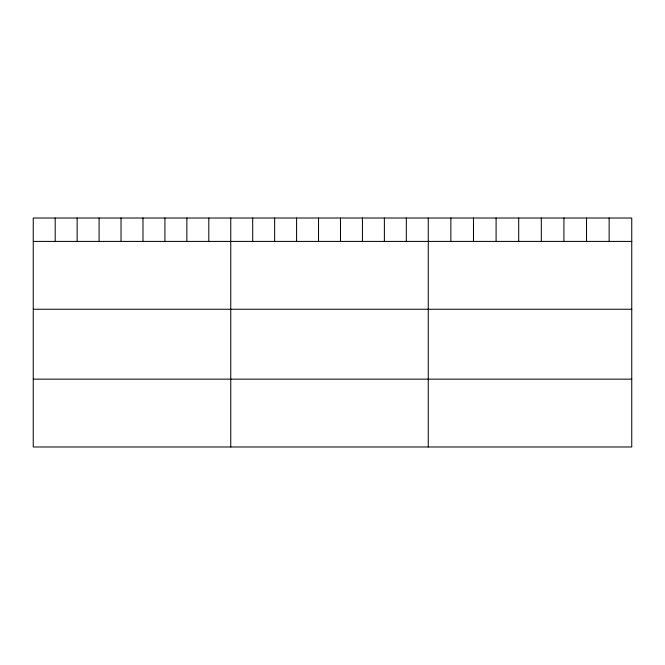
<?xml version="1.0" encoding="UTF-8"?>
<svg xmlns="http://www.w3.org/2000/svg" width="665" height="665" viewBox="0 0 665 665"><rect width="100%" height="100%" fill="white"/><g stroke="black" fill="none" stroke-linecap="round" stroke-linejoin="round"><path stroke-width="1" d="M631.75 241.412L631.75 446.98L33.25 446.98L33.25 218.02L631.75 218.02L631.75 241.412L33.25 241.412M33.25 309.25L631.75 309.25M33.25 379.141L631.75 379.141M609.14 218.02L609.14 241.412M586.53 218.02L586.53 241.412M563.92 218.02L563.92 241.412M541.31 218.02L541.31 241.412M518.7 218.02L518.7 241.412M496.09 218.02L496.09 241.412M473.48 218.02L473.48 241.412M450.87 218.02L450.87 241.412M428.26 218.02L428.26 446.98M406.315 218.02L406.315 241.412M384.37 218.02L384.37 241.412M362.425 218.02L362.425 241.412M340.48 218.02L340.48 241.412M318.535 218.02L318.535 241.412M296.59 218.02L296.59 241.412M274.645 218.02L274.645 241.412M252.7 218.02L252.7 241.412M230.755 218.02L230.755 446.98M208.81 218.02L208.81 241.412M186.865 218.02L186.865 241.412M164.92 218.02L164.92 241.412M142.975 218.02L142.975 241.412M121.03 218.02L121.03 241.412M99.085 218.02L99.085 241.412M77.14 218.02L77.14 241.412M55.195 218.02L55.195 241.412"/></g></svg>
